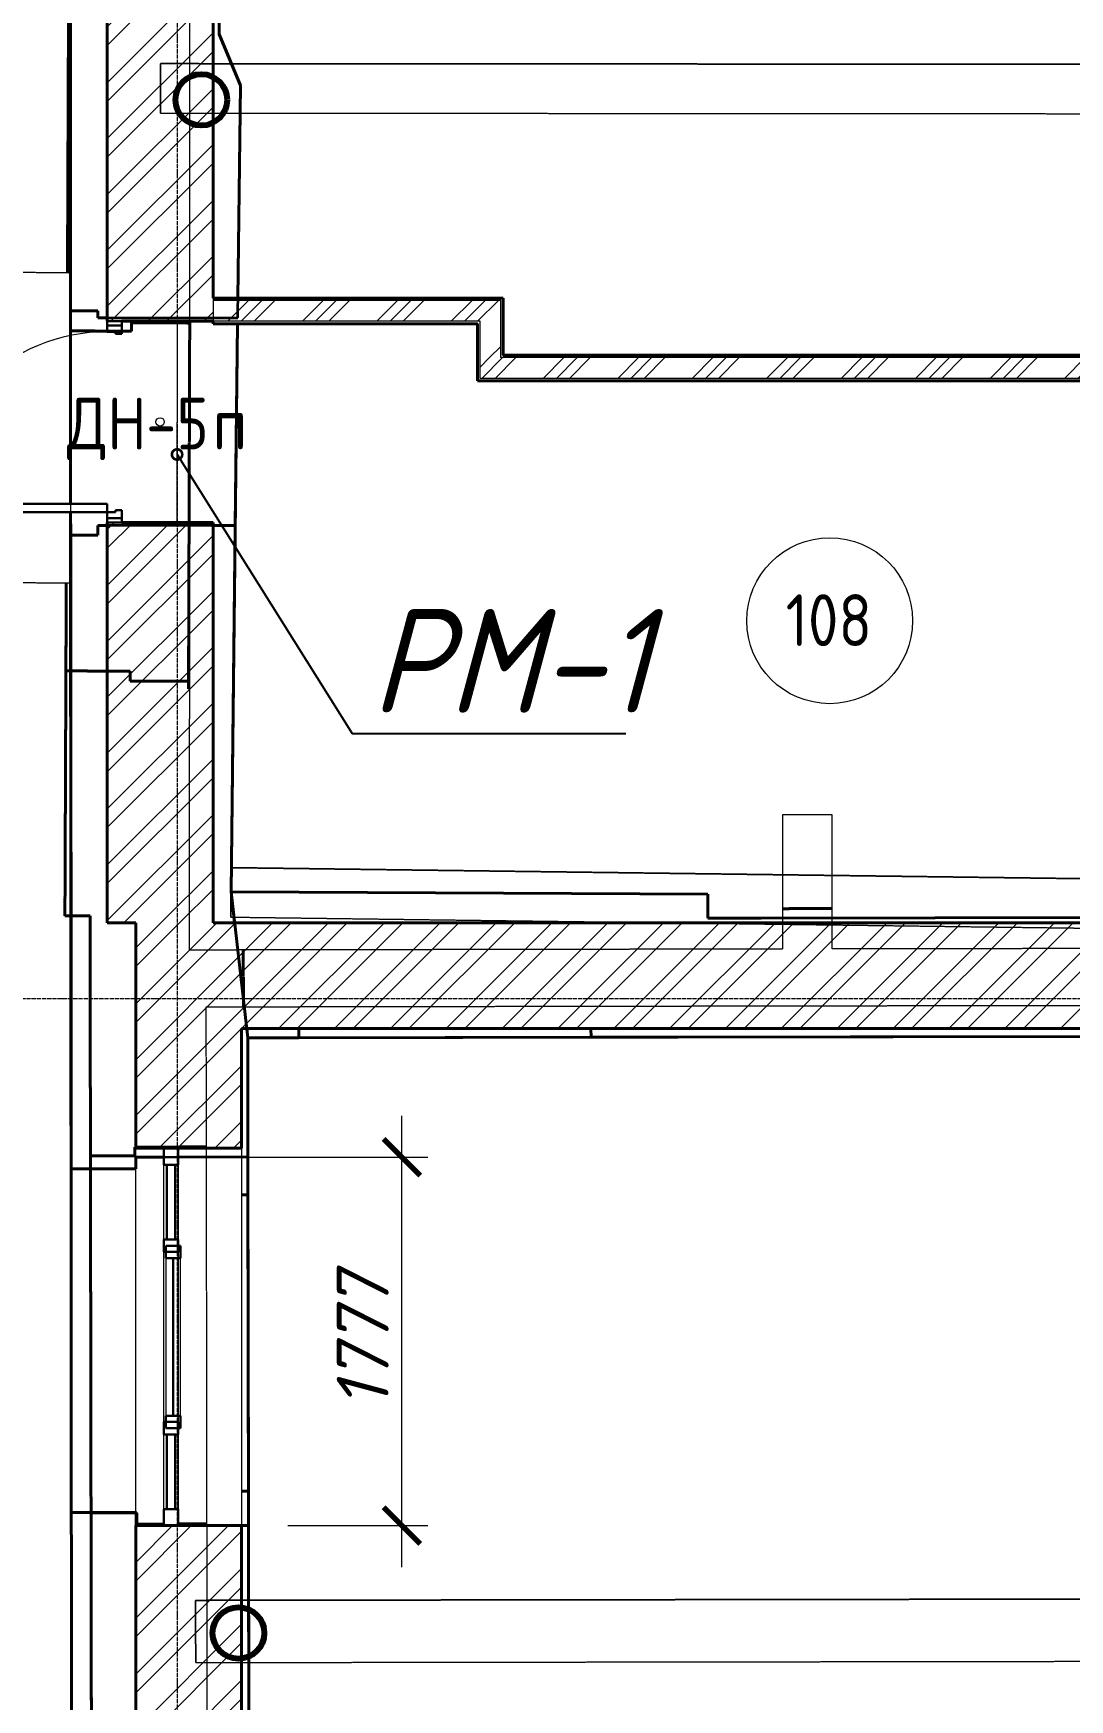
# Model space of a CAD drawing. Header units: millimetres. Extents: x 749182 to 2267578, y 70462 to 311449.
# Drawn here: x 1951585 to 1956584, y 92791 to 100827 of the extents above; entities that cross this region are included whole.
import ezdxf
from ezdxf import colors
from ezdxf.entities.mleader import LeaderData, LeaderLine
from ezdxf.math import Vec2, Vec3

# ---------------------------------------------------------------- set-up
doc = ezdxf.new("R2010")
doc.units = ezdxf.units.MM
for name, pattern in [('ADSK_Линия сетки', [25, 20, -2.5, 0, -2.5]), ('ADSK_Сверху', [4.5, 3, -1.5]), ('осеваяX2', [4, 2.5, -0.5, 0.5, -0.5])]:
    doc.linetypes.add(name, pattern=pattern)
doc.layers.get('Defpoints').update_dxf_attribs({"color": 255})
for name, color, linetype, lineweight in [('_ Окна', 7, 'Continuous', 30), ('Витраж', 7, 'Continuous', 9), ('Двери', 7, 'Continuous', 20), ('Каркас', 7, 'Continuous', 9), ('Марки дверей', 7, 'Continuous', 20), ('Марки помещений', 7, 'Continuous', 20), ('Окна', 7, 'Continuous', 18), ('Оси', 165, 'осеваяX2', 13), ('Панели витража', 7, 'Continuous', 9), ('Перекрытие', 7, 'Continuous', 18), ('Размер', 7, 'Continuous', 13), ('размеры', 7, 'Continuous', 9), ('Стены', 184, 'Continuous', 40), ('Стены внутренние', 7, 'Continuous', 18), ('Стены наружные', 7, 'Continuous', 18), ('Стены разрез', 7, 'Continuous', 35), ('Стены штриховка', 7, 'Continuous', 18), ('стояки', 7, 'Continuous', 9)]:
    doc.layers.add(name, color=color, linetype=linetype, lineweight=lineweight)
doc.layers.add('планы со стояками отопление_dwg', color=7, linetype='Continuous', lineweight=9, true_color=0x767676)
doc.styles.add('GOST 2.304_new', font='isocpeur.ttf', dxfattribs={"width": 0.9, "oblique": 15})
doc.styles.add('GOST Common_2', font='GOST_Common.ttf', dxfattribs={"width": 0.9, "height": 200})
doc.styles.add('М2', font='isocpeui.ttf')
doc.dimstyles.new('SPDS 1_100', dxfattribs={"dimscale": 100, "dimtxt": 2.5, "dimasz": 1.77, "dimexe": 1.25, "dimexo": 0.625, "dimtad": 1, "dimdec": 0, "dimrnd": 0.001, "dimzin": 9, "dimtxsty": 'М2', "dimblk": 'ARCHTICK', "dimcen": 2.5, "dimdle": 2, "dimclrt": 256, "dimadec": 0, "dimazin": 2, "dimtfac": 0.75, "dimtdec": 0, "dimtmove": 1, "dimatfit": 3, "dimfxl": 0, "dimtolj": 1, "dimlwd": 9, "dimlwe": 9, "dimarcsym": 0})
pattern_1 = [(45, (1958220.23, 75616.62), (-134.70384, 134.70384), []), (45, (1958310.03, 75616.62), (-134.70384, 134.70384), [])]
pattern_2 = [(45, (1958220.23, 75616.62), (-179.605, 179.605), []), (45, (1958283.73, 75616.62), (0, 359.2102), []), (45, (1958156.73, 75616.62), (0, 359.2102), [])]

# ---------------------------------------------------------------- blocks, each defined once
blk = doc.blocks.new('Существующие стены 2 этаж - Существующие стены 2 этаж-699583-01 План 1-го этажа маркировочный')
at = {"layer": 'Стены', "color": 254, "linetype": 'ADSK_Сверху', "true_color": 0xe8c5d7}
for p, q in [((-6470.7, 24056.5), (-6452.6, 28603)), ((-6462.6, 26077.3), (-6470.7, 24056.5)), ((-6162.4, 23774.5), (-6162.3, 23814.6)), ((-6162.3, 23814.6), (-6162.4, 23774.5)), ((-6162.3, 23814.6), (-6022.3, 23814.2)), ((-6022.3, 23814.2), (-6162.3, 23814.6)), ((-6022.3, 23814.2), (-5881, 23813.7)), ((-5881, 23813.7), (-6022.3, 23814.2)), ((-5886.8, 22049.8), (-5881, 23825.1)), ((-5881, 23825.1), (-5886.8, 22049.8)), ((-6455.9, 23775.6), (-6162.4, 23774.5)), ((-6162.4, 23774.5), (-6455.9, 23775.6)), ((-6483, 20954.6), (-6476.6, 22558.6)), ((-6476.6, 22558.6), (-6478.3, 22135.9)), ((-6476.6, 22558.6), (-6478.3, 22135.9)), ((-6478.3, 22135.9), (-6476.6, 22558.6)), ((-6478.3, 22135.9), (-6483, 20954.6)), ((-6167.8, 22134.6), (-6478.3, 22135.9)), ((-6478.3, 22135.9), (-6167.8, 22134.6)), ((-6168, 22087), (-6167.8, 22134.6)), ((-6167.8, 22134.6), (-6168, 22087)), ((-6028, 22086.5), (-6168, 22087)), ((-6168, 22087), (-6028, 22086.5)), ((-5886.7, 22086.1), (-6028, 22086.5)), ((-6028, 22086.5), (-5886.7, 22086.1)), ((-5881.2, 22049.8), (-5886.8, 22049.8)), ((-5886.8, 22049.8), (-5881.2, 22049.8)), ((-5881.2, 22086), (-5886.7, 22086.1)), ((-5886.7, 22086.1), (-5881.2, 22086)), ((-6483, 20954.6), (-6361.8, 20954.1)), ((-6361.8, 20954.1), (-6483, 20954.6)), ((-6361.8, 20954.1), (-6359.9, 19797)), ((-6353.1, 15628.6), (-6361.8, 20954.1)), ((-5621.7, 20516.2), (-5623.1, 20790)), ((-5623.1, 20790), (-5621.7, 20516.2)), ((-5623.1, 20790), (-5621.7, 20516.2)), ((-5621.7, 20516.2), (-5623.1, 20790)), ((-6359.9, 19797), (-6145.8, 19797.3)), ((-6145.8, 19797.3), (-6359.9, 19797)), ((-6359.9, 19797), (-6357.1, 18075)), ((-6359.9, 19797), (-6357.1, 18075)), ((-6357.1, 18075), (-6359.9, 19797)), ((-6146, 19838.8), (-6006, 19839.5)), ((-6006, 19839.5), (-6146, 19838.8)), ((-6145.8, 19797.3), (-6146, 19838.8)), ((-6146, 19838.8), (-6145.8, 19797.3)), ((-6006, 19839.5), (-5800.3, 19840.6)), ((-5800.3, 19840.6), (-6006, 19839.5)), ((-6136.8, 18075.4), (-6357.1, 18075)), ((-6357.1, 18075), (-6136.8, 18075.4)), ((-6357.1, 18075), (-6355.3, 16993.9)), ((-6136.5, 18020.8), (-6136.8, 18075.4)), ((-6136.8, 18075.4), (-6136.5, 18020.8)), ((-6006, 18021.5), (-6136.5, 18020.8)), ((-6136.5, 18020.8), (-6006, 18021.5)), ((-5797.7, 18022.6), (-5936, 18021.9)), ((-5936, 18021.9), (-5797.7, 18022.6))]:
    blk.add_line(p, q, dxfattribs=at)
at = {"layer": 'Стены', "color": 254, "linetype": 'ADSK_Сверху', "true_color": 0xeacadb}
for p, q in [((-2781.7, 20989.9), (-3021.8, 20989.2)), ((-3021.8, 20989.2), (-2781.7, 20989.9))]:
    blk.add_line(p, q, dxfattribs=at)
blk = doc.blocks.new('ADSK_БалкаЖБ_Прямоугольная - 238_4х457мм-834993-01 План 1-го этажа маркировочный')
at = {"layer": 'Каркас', "color": 253, "linetype": 'ADSK_Сверху', "true_color": 0xaaaaaa}
for p, q in [((-3208.248882, 119.2), (-3208.248882, -119.2)), ((-3208.248882, 119.2), (3208.248882, 119.2)), ((3208.248882, -119.2), (3208.248882, 119.2)), ((-3208.248882, -119.2), (3208.248882, -119.2))]:
    blk.add_line(p, q, dxfattribs=at)
at = {"layer": 'Каркас', "color": 253, "linetype": 'ADSK_Сверху', "true_color": 0xb2b2b2}
for p, q in [((-3208.248882, -119.2), (-3208.248882, 119.2)), ((3208.248882, 119.2), (-3208.248882, 119.2)), ((3208.248882, 119.2), (3208.248882, -119.2)), ((-3208.248882, -119.2), (3208.248882, -119.2))]:
    blk.add_line(p, q, dxfattribs=at)
blk = doc.blocks.new('ADSK_БалкаЖБ_Прямоугольная - 238_4х457мм-816425-01 План 1-го этажа маркировочный')
at = {"layer": 'Каркас', "color": 253, "linetype": 'ADSK_Сверху', "true_color": 0xaaaaaa}
for p, q in [((-2990.9, 119.2), (-2990.9, -119.2)), ((-2990.9, 119.2), (2990.9, 119.2)), ((2990.9, -119.2), (2990.9, 119.2)), ((-2990.9, -119.2), (2990.9, -119.2))]:
    blk.add_line(p, q, dxfattribs=at)
at = {"layer": 'Каркас', "color": 253, "linetype": 'ADSK_Сверху', "true_color": 0xb2b2b2}
for p, q in [((-2990.9, -119.2), (-2990.9, 119.2)), ((2990.9, 119.2), (-2990.9, 119.2)), ((2990.9, 119.2), (2990.9, -119.2)), ((-2990.9, -119.2), (2990.9, -119.2))]:
    blk.add_line(p, q, dxfattribs=at)
blk = doc.blocks.new('ADSK_БалкаЖБ_Прямоугольная - 300х281мм-835980-01 План 1-го этажа маркировочный')
at = {"layer": 'Каркас', "color": 253, "linetype": 'ADSK_Сверху', "true_color": 0xaaaaaa}
for p, q in [((-3175, 150), (-3175, -150)), ((-3175, 150), (3175, 150)), ((3175, -150), (3175, 150)), ((-3175, -150), (3175, -150))]:
    blk.add_line(p, q, dxfattribs=at)
at = {"layer": 'Каркас', "color": 253, "linetype": 'ADSK_Сверху', "true_color": 0xb2b2b2}
for p, q in [((-3175, -150), (-3175, 150)), ((3175, 150), (-3175, 150)), ((3175, 150), (3175, -150)), ((-3175, -150), (3175, -150))]:
    blk.add_line(p, q, dxfattribs=at)
blk = doc.blocks.new('Прямоугольный импост - 70х20_60мм-1225109-01 План 1-го этажа маркировочный')
at = {"layer": 'Витраж', "color": 253, "linetype": 'ADSK_Сверху', "true_color": 0xaaaaaa}
for p, q in [((-5936, 11471.9), (-6006, 11471.9)), ((-6006, 11391.9), (-6006, 11471.9)), ((-5936, 11391.9), (-5936, 11471.9)), ((-6006, 11001.9), (-6006, 11031.9)), ((-5936, 11001.9), (-5936, 11031.9))]:
    blk.add_line(p, q, dxfattribs=at)
blk = doc.blocks.new('Прямоугольный импост - 70х20_60мм-1236811-01 План 1-го этажа маркировочный')
at = {"layer": 'Витраж', "color": 253, "linetype": 'ADSK_Сверху', "true_color": 0xaaaaaa}
for p, q in [((-80, 35), (0, 35)), ((0, 35), (0, -35)), ((0, -35), (-80, -35))]:
    blk.add_line(p, q, dxfattribs=at)
blk = doc.blocks.new('Прямоугольный импост - 70х20_60мм-1236812-01 План 1-го этажа маркировочный')
at = {"layer": 'Витраж', "color": 253, "linetype": 'ADSK_Сверху', "true_color": 0xaaaaaa}
for p, q in [((0, 35), (-80, 35)), ((0, -35), (0, 35)), ((-80, -35), (0, -35))]:
    blk.add_line(p, q, dxfattribs=at)
blk = doc.blocks.new('Прямоугольный импост - 70х20_60мм-1225111-01 План 1-го этажа маркировочный')
at = {"layer": 'Витраж', "color": 253, "linetype": 'ADSK_Сверху', "true_color": 0xaaaaaa}
for p, q in [((-6006, 10971.9), (-6006, 11001.9)), ((-5936, 10971.9), (-5936, 11001.9)), ((-6006, 10121.9), (-6006, 10151.9)), ((-5936, 10121.9), (-5936, 10151.9))]:
    blk.add_line(p, q, dxfattribs=at)
blk = doc.blocks.new('Прямоугольный импост - 70х20_60мм-1225113-01 План 1-го этажа маркировочный')
at = {"layer": 'Витраж', "color": 253, "linetype": 'ADSK_Сверху', "true_color": 0xaaaaaa}
for p, q in [((-6006, 10091.9), (-6006, 10121.9)), ((-5936, 10091.9), (-5936, 10121.9)), ((-6006, 9651.9), (-6006, 9731.9)), ((-5936, 9651.9), (-5936, 9731.9)), ((-6006, 9651.9), (-5936, 9651.9))]:
    blk.add_line(p, q, dxfattribs=at)
blk = doc.blocks.new('Прямоугольный импост - 70х60мм-1236807-01 План 1-го этажа маркировочный')
at = {"layer": 'Витраж', "color": 253, "linetype": 'ADSK_Сверху', "true_color": 0xaaaaaa}
for p, q in [((-30, 35), (30, 35)), ((30, -35), (-30, -35))]:
    blk.add_line(p, q, dxfattribs=at)
blk = doc.blocks.new('Прямоугольный импост - 70х60мм-1225009-01 План 1-го этажа маркировочный')
at = {"layer": 'Витраж', "color": 253, "linetype": 'ADSK_Сверху', "true_color": 0xaaaaaa}
for p, q in [((-5936, 11391.9), (-6006, 11391.9)), ((-6006, 11031.9), (-6006, 11391.9)), ((-5936, 11031.9), (-5936, 11391.9)), ((-6006, 11031.9), (-5936, 11031.9))]:
    blk.add_line(p, q, dxfattribs=at)
blk = doc.blocks.new('Прямоугольный импост - 70х60мм-1242018-01 План 1-го этажа маркировочный')
at = {"layer": 'Витраж', "color": 253, "linetype": 'ADSK_Сверху', "true_color": 0xaaaaaa}
for p, q in [((-5936, 19333.9), (-6006, 19333.9)), ((-6006, 18513.9), (-6006, 19333.9)), ((-5936, 18513.9), (-5936, 19333.9)), ((-6006, 18513.9), (-5936, 18513.9))]:
    blk.add_line(p, q, dxfattribs=at)
blk = doc.blocks.new('Существующие стены 1 эт - Существующие стены 1 эт-653793-01 План 1-го этажа маркировочный')
at = {"layer": 'Стены'}
for p, q in [((-6456.7, 25090), (-6438.5, 33281.5)), ((-5737.2, 26137.6), (-5738.8, 25205.9)), ((-5738.8, 25205.9), (-5636.7, 24959.9)), ((-6455.4, 22941.8), (-6456.7, 25090)), ((-5636.7, 24959.9), (-5648.6, 23933.6)), ((-6456, 23872.8), (-6325, 23872.9)), ((-6455.4, 22941.8), (-6456, 23872.8)), ((-6325, 23872.9), (-6324.9, 23838.6)), ((-6324.9, 23838.6), (-6278.8, 23838.6)), ((-5650, 23809.8), (-5681.7, 21070.8)), ((-5650, 23809.8), (-5661.2, 22837.2)), ((-6451.6, 16714.6), (-6455.4, 22901.8)), ((-6455.3, 22790.8), (-6455.4, 22901.8)), ((-6324.3, 22836.8), (-6324.3, 22790.9)), ((-6278.8, 22836.8), (-6324.3, 22836.8)), ((-5661.2, 22837.2), (-5768.8, 22837.1)), ((-6324.3, 22790.9), (-6455.3, 22790.8)), ((-5681.7, 21070.8), (-5664.5, 20921)), ((-5664.5, 20921), (-5681.7, 21070.8)), ((-5681.7, 21070.8), (-3382.1, 21059.9)), ((-3382.1, 21059.9), (-3382.1, 20944.2)), ((-3382.1, 20944.2), (-3124.6, 20944.2)), ((-3124.6, 20944.2), (300, 20950.1)), ((-5606.2, 20411), (-5601, 20366.2)), ((-5601, 20366.2), (-5606.2, 20411)), ((-5354.3, 20366.7), (-5601, 20366.2)), ((-5601, 20366.2), (-5600, 19609.7)), ((-5354.3, 20366.7), (-5354.3, 20411)), ((-5354.3, 20411), (-5354.3, 20366.7)), ((-3945.4, 20369.1), (-5354.3, 20366.7)), ((-5354.3, 20366.7), (-3945.4, 20369.1)), ((-3945.4, 20369.1), (-5354.3, 20366.7)), ((-3945.5, 20411), (-3945.4, 20369.1)), ((-3945.4, 20369.1), (-3945.5, 20411)), ((-58.3, 20375.7), (-3945.4, 20369.1)), ((-6006, 19791.1), (-6141.6, 19790.9)), ((-6141.6, 19790.9), (-6141.5, 19734.7)), ((-5600.2, 19791.7), (-5936, 19791.2)), ((-5600.2, 19791.7), (-5597.7, 18014.6)), ((-6141.5, 19734.7), (-6453.5, 19734.5)), ((-6452.5, 18077.3), (-6453.5, 19734.5)), ((-5631, 19609.6), (-5600, 19609.7)), ((-5600, 19609.7), (-5631, 19609.6)), ((-5600, 19609.7), (-5597.9, 18180.6)), ((-5597.9, 18180.6), (-5600, 19609.7)), ((-5600, 19609.7), (-5597.9, 18180.6)), ((-5597.9, 18180.6), (-5631, 18180.6)), ((-5631, 18180.6), (-5597.9, 18180.6)), ((-5597.9, 18180.6), (-5591.1, 13374.6)), ((-6452.5, 18077.3), (-6139.2, 18077.5)), ((-6139.2, 18077.5), (-6139.1, 18013.9)), ((-6139.1, 18013.9), (-6006, 18014.1)), ((-5936, 18014.2), (-5597.7, 18014.6))]:
    blk.add_line(p, q, dxfattribs=at)
at = {"layer": 'Стены разрез'}
for p, q in [((-6454.5, 26085.8), (-6456.7, 25090)), ((-5738.8, 25205.9), (-5737.4, 26035.6)), ((-5636.7, 24959.9), (-5738.8, 25205.9)), ((-6456.7, 25090), (-6456, 23872.8)), ((-5649.7, 23839), (-5636.7, 24959.9)), ((-6456, 23872.8), (-6325, 23872.9)), ((-6325, 23872.9), (-6324.9, 23838.6)), ((-6324.9, 23838.6), (-5649.7, 23839)), ((-5661.2, 22837.2), (-6324.3, 22836.8)), ((-6324.3, 22836.8), (-6324.3, 22790.9)), ((-5681.7, 21070.8), (-5661.2, 22837.2)), ((-6324.3, 22790.9), (-6455.3, 22790.8)), ((-6455.3, 22790.8), (-6453.5, 19734.5)), ((-5601, 20366.2), (-5681.7, 21070.8)), ((-3382.1, 21059.9), (-5681.7, 21070.8)), ((-5681.7, 21070.8), (-5601, 20366.2)), ((-3382.1, 20944.2), (-3382.1, 21059.9)), ((-3124.6, 20944.2), (-3382.1, 20944.2)), ((-1148.8, 20947.6), (-3124.6, 20944.2)), ((-5601, 20366.2), (-1147.8, 20373.8)), ((-5600.2, 19791.7), (-5601, 20366.2)), ((-6141.6, 19790.9), (-6001.6, 19791.1)), ((-6141.5, 19734.7), (-6141.6, 19790.9)), ((-6001.6, 19791.1), (-5600.2, 19791.7)), ((-6453.5, 19734.5), (-6141.5, 19734.7)), ((-6139.2, 18077.5), (-6452.5, 18077.3)), ((-6452.5, 18077.3), (-6451.6, 16714.6)), ((-6139.1, 18013.9), (-6139.2, 18077.5)), ((-5999.1, 18014.1), (-6139.1, 18013.9)), ((-5597.7, 18014.6), (-5999.1, 18014.1)), ((-5594.2, 15591.3), (-5597.7, 18014.6))]:
    blk.add_line(p, q, dxfattribs=at)
blk = doc.blocks.new('Системная панель - _AR_Стекло_40мм_привязка по центру-V41-01 План 1-го этажа маркировочный')
at = {"layer": 'Панели витража', "lineweight": 30}
for p, q in [((180, 20), (-180, 20)), ((-180, 20), (-180, -20)), ((180, -20), (180, 20)), ((-180, -20), (180, -20))]:
    blk.add_line(p, q, dxfattribs=at)
blk = doc.blocks.new('Прямоугольный импост - 70х20_60мм-V42-01 План 1-го этажа маркировочный')
at = {"layer": 'Витраж', "lineweight": 30}
for p, q in [((-80, 35), (0, 35)), ((-80, -35), (-80, 35)), ((0, 35), (0, -35)), ((0, -35), (-80, -35))]:
    blk.add_line(p, q, dxfattribs=at)
blk = doc.blocks.new('Прямоугольный импост - 70х20_60мм-V43-01 План 1-го этажа маркировочный')
at = {"layer": 'Витраж', "lineweight": 30}
for p, q in [((0, 35), (-80, 35)), ((-80, 35), (-80, -35)), ((0, -35), (0, 35)), ((-80, -35), (0, -35))]:
    blk.add_line(p, q, dxfattribs=at)
blk = doc.blocks.new('Витраж-тент со смещением вовне - 60мм 30 сдвиг-1466942-01 План 1-го этажа маркировочный')
at = {"layer": '_ Окна'}
for p, q in [((-440, 25), (-440, -45)), ((-440, 25), (-380, 25)), ((-440, -45), (-440, 25)), ((-380, 25), (-380, -45)), ((440, 25), (380, 25)), ((380, 25), (380, -45)), ((440, -45), (440, 25)), ((440, -45), (440, 25)), ((-380, -45), (-440, -45)), ((-380, -10), (380, -10)), ((380, -45), (440, -45))]:
    blk.add_line(p, q, dxfattribs=at)
at = {"layer": 'Окна'}
for p, q in [((380, 25), (-380, 25)), ((-380, -45), (380, -45))]:
    blk.add_line(p, q, dxfattribs=at)
blk = doc.blocks.new('Прямоугольный импост - 70х60мм-V40-01 План 1-го этажа маркировочный')
at = {"layer": 'Витраж'}
for p, q in [((-6006, 9731.9), (-6006, 10091.9)), ((-5936, 10091.9), (-5936, 9731.9))]:
    blk.add_line(p, q, dxfattribs=at)
blk = doc.blocks.new('Прямоугольный импост - 70х60мм-V129-01 План 1-го этажа маркировочный')
at = {"layer": 'Витраж', "lineweight": 30}
for p, q in [((-30, 35), (30, 35)), ((-30, -35), (-30, 35)), ((30, 35), (30, -35)), ((30, -35), (-30, -35))]:
    blk.add_line(p, q, dxfattribs=at)
blk = doc.blocks.new('Прямоугольный импост - 70х60мм-V130-01 План 1-го этажа маркировочный')
at = {"layer": 'Витраж'}
for p, q in [((-6006, 18513.9), (-6006, 19333.9)), ((-5936, 19333.9), (-5936, 18513.9))]:
    blk.add_line(p, q, dxfattribs=at)
blk = doc.blocks.new('AC_Дверь_Однопольная_Стальная - ДН-5п 970х2200h-1983120-01 План 1-го этажа маркировочный')
at = {"layer": 'Двери', "lineweight": 30}
for p, q in [((-435, 1125), (-395, 1125)), ((-435, 255), (-435, 1125)), ((-395, 1125), (-395, 255)), ((-485, 255), (-465, 255)), ((-485, 185), (-485, 255)), ((-465, 255), (-435, 255)), ((-465, 185), (-465, 255)), ((-465, 255), (-465, 185)), ((-395, 255), (-435, 255)), ((-435, 255), (-435, 215)), ((435, 255), (465, 255)), ((435, 215), (435, 255)), ((465, 255), (465, 185)), ((465, 255), (485, 255)), ((465, 185), (465, 255)), ((485, 255), (485, 185)), ((-465, 185), (-485, 185)), ((-425, 185), (-465, 185)), ((-435, 215), (-425, 215)), ((-425, 215), (-425, 185)), ((425, 215), (435, 215)), ((425, 185), (425, 215)), ((465, 185), (425, 185)), ((485, 185), (465, 185))]:
    blk.add_line(p, q, dxfattribs=at)
at = {"layer": 'Двери'}
blk.add_arc((-435, 255), 870, 0, 90, dxfattribs=at)
blk = doc.blocks.new('планы со стояками отопление_dwg-1484427-01 План 1-го этажа маркировочный')
at = {"layer": 'стояки', "lineweight": 80}
for centre in [(166570.1, 180967.1), (166749.4, 173573)]:
    blk.add_circle(centre, 124.3, dxfattribs=at)
blk = doc.blocks.new('_ArchTick')
at = {"color": 0, "linetype": 'ByBlock', "const_width": 0.15}
blk.add_lwpolyline([(-0.5, -0.5), (0.5, 0.5)], dxfattribs=at)
blk = doc.blocks.new('*D2820')
at = {"layer": 'Defpoints', "color": 0, "lineweight": 20, "transparency": 16777216}
for p in [(1952078.6, 95407.5), (1953362.6, 95407.5), (1952749.2, 93630.5)]:
    blk.add_point(p, dxfattribs=at)
at = {"layer": 'размеры', "color": 0, "lineweight": 9, "transparency": 16777216}
for p, q in [((1953362.6, 93430.5), (1953362.6, 95607.5)), ((1952141.1, 95407.5), (1953487.6, 95407.5)), ((1952811.7, 93630.5), (1953487.6, 93630.5))]:
    blk.add_line(p, q, dxfattribs=at)
at = {"layer": 'размеры', "color": 0, "lineweight": 9, "transparency": 16777216, "xscale": 177, "yscale": 177, "zscale": 177}
for p, rotation in [((1953362.6, 95407.5), 90), ((1953362.6, 93630.5), 270)]:
    blk.add_blockref('_ArchTick', p, dxfattribs=dict(at, rotation=rotation))
at = {"layer": 'размеры', "lineweight": 20, "transparency": 16777216, "insert": (1953173.5, 94519), "char_height": 250, "width": 560.473, "attachment_point": 5, "rotation": 90, "style": 'М2'}
blk.add_mtext('\\A1;1777', dxfattribs=at)
blk = doc.blocks.new('ADSK_Марка_Помещение_ОдноЗначение - Номер-247393-01 План 1-го этажа маркировочный')
at = {"layer": 'Марки помещений'}
blk.add_circle((0, 0), 4, dxfattribs=at)
blk = doc.blocks.new('ADSK_Марка_Дверь - Марка типа и комментарии-2020407-01 План 1-го этажа маркировочный')
at = {"layer": 'Марки дверей', "lineweight": 9}
blk.add_circle((0, 0), 0.2, dxfattribs=at)
blk = doc.blocks.new('_DotSmall')
at = {"color": 0, "linetype": 'ByBlock', "lineweight": 35, "const_width": 0.5}
blk.add_lwpolyline([(-0.0625, 0, 1), (0.0625, 0, 1)], format="xyb", close=True, dxfattribs=at)

msp = doc.modelspace()

# ---------------------------------------------------------------- hatches: boundary and pattern name
at = {"layer": 'Стены внутренние', "lineweight": 9}
h = msp.add_hatch(dxfattribs=at)
h.set_pattern_fill('FP_6', color=256, style=0, pattern_type=2)
h.set_pattern_definition(pattern_2)
h.paths.add_polyline_path([(1952578.8352, 99438.4405), (1953839.4745, 99438.4405), (1953839.4745, 99538.4405), (1952451.4745, 99538.4405), (1952451.4745, 99438.4405), (1952570.5693, 99438.4405)])
h = msp.add_hatch(dxfattribs=at)
h.set_pattern_fill('FP_6', color=256, style=0, pattern_type=2)
h.set_pattern_definition(pattern_2)
h.paths.add_polyline_path([(1953739.4745, 99263.407), (1953839.4745, 99263.407), (1953839.4745, 99438.4405), (1953739.4745, 99438.4405), (1953739.4745, 99273.407)])
h = msp.add_hatch(dxfattribs=at)
h.set_pattern_fill('FP_6', color=256, style=0, pattern_type=2)
h.set_pattern_definition(pattern_2)
h.paths.add_polyline_path([(1957037.7708, 99163.407), (1958519.3806, 99163.407), (1958519.3806, 99263.407), (1953739.4745, 99263.407), (1953739.4745, 99163.407), (1955599.0985, 99163.407)])
h = msp.add_hatch(dxfattribs=at)
h.set_pattern_fill('FP_3', color=256, angle=45, style=0, pattern_type=2)
h.set_pattern_definition(pattern_1)
h.paths.add_polyline_path([(1958788.0783, 96027.6102), (1958936.941, 96027.6102), (1958933.4014, 96537.6102), (1957924.3417, 96537.6102), (1957925.2693, 96027.6102), (1958709.8717, 96027.6102)])
h.paths.add_polyline_path([(1956926.8417, 96027.6102), (1957071.514, 96027.6102), (1957071.514, 96537.6102), (1952589.1837, 96537.6102), (1952589.1837, 96027.6102), (1954808.303, 96027.6102)])
at = {"layer": 'Стены наружные', "lineweight": 9}
h = msp.add_hatch(dxfattribs=at)
h.set_pattern_fill('FP_3', color=256, angle=45, style=0, pattern_type=2)
h.set_pattern_definition(pattern_1)
h.paths.add_polyline_path([(1951941.4745, 96537.6102), (1952451.4745, 96537.6102), (1952451.4745, 98468.4405), (1951941.4745, 98468.4405), (1951941.4745, 96687.4373)])
h.paths.add_polyline_path([(1952011.4745, 99438.4405), (1952451.4745, 99438.4405), (1952451.4745, 101652.9659), (1951941.4745, 101652.9659), (1951941.4745, 99438.4405)])
h.paths.add_polyline_path([(1952287.618, 103422.9659), (1952451.4745, 103422.9659), (1952451.4745, 105693.1574), (1951941.4745, 105693.1574), (1951941.4745, 103422.9659)])
h.paths.add_polyline_path([(1952089.2603, 106463.1574), (1952451.4745, 106463.1574), (1952451.4745, 106706.8211), (1951941.4745, 106706.8211), (1951941.4745, 106463.1574)])
h.paths.add_polyline_path([(1951941.4745, 107476.8211), (1952451.4745, 107476.8211), (1952451.4745, 109739.6473), (1951941.4745, 109739.6473), (1951941.4745, 107497.2775)])
h.paths.add_polyline_path([(1952229.9706, 111509.6473), (1952451.4745, 111509.6473), (1952451.4745, 113827.7918), (1951941.4745, 113827.1573), (1951941.4745, 111509.6473), (1952228.8631, 111509.6473)])
h.paths.add_polyline_path([(1951941.4745, 115597.7918), (1952451.4745, 115597.7918), (1952451.4745, 118835.4873), (1951941.4745, 118835.4873), (1951941.4745, 116174.2956)])
h = msp.add_hatch(dxfattribs=at)
h.set_pattern_fill('FP_3', color=256, angle=45, style=0, pattern_type=2)
h.set_pattern_definition(pattern_1)
h.paths.add_polyline_path([(1952435.3081, 84655.8711), (1952589.1837, 84655.8711), (1952589.1837, 85268.5439), (1952079.1837, 85268.5439), (1952079.1837, 84655.8711), (1952418.5194, 84655.8711)])
h.paths.add_polyline_path([(1952079.1837, 87088.5439), (1952589.1837, 87088.5439), (1952589.1837, 89589.9214), (1952079.1837, 89589.9214), (1952079.1837, 87098.6626)])
h.paths.add_polyline_path([(1952149.1837, 91104.9214), (1952589.1837, 91104.9214), (1952589.1837, 93630.4907), (1952079.1837, 93630.4907), (1952079.1837, 91104.9214)])
h.paths.add_polyline_path([(1952094.0691, 95450.4907), (1952589.1837, 95450.4907), (1952589.1837, 96537.6102), (1952079.1837, 96537.6102), (1952079.1837, 95450.4907), (1952081.0722, 95450.4907)])

# ---------------------------------------------------------------- linework, layer by layer
at = {"layer": 'Оси', "linetype": 'ADSK_Линия сетки'}
for p, q in [((1952280.1361, 71313.2448), (1952280.1361, 120038.4712)), ((1947134.001, 96173.407), (2015361.944, 96173.407))]:
    msp.add_line(p, q, dxfattribs=at)
at = {"layer": 'Перекрытие', "linetype": 'ADSK_Сверху'}
for p, q in [((1952338.4238, 96406.1792), (1952341.9989, 104442.669)), ((1950587.6109, 99685.0534), (1951764.129, 99673.0152)), ((1951764.129, 99673.0152), (1951765.0411, 98175.0652)), ((1951765.0411, 98175.0652), (1950563.3049, 98185.1748)), ((1955438.5187, 97058.4444), (1955198.4427, 97058.4444)), ((1955198.4427, 97058.4444), (1955198.4427, 96411.0405)), ((1955438.5187, 96411.4485), (1955438.5187, 97058.4444)), ((1955198.4427, 96411.0405), (1952338.4238, 96406.1792)), ((1961822.67, 96422.2998), (1955438.5187, 96411.4485)), ((1952418.9705, 96132.5285), (1958685.1889, 96143.1793)), ((1952428.7117, 89289.6149), (1952418.9705, 96132.5285))]:
    msp.add_line(p, q, dxfattribs=at)
at = {"layer": 'Перекрытие'}
msp.add_line((1952279.1528, 99438.4405), (1952277.5259, 98468.4405), dxfattribs=at)
at = {"layer": 'Стены внутренние', "lineweight": 40}
for p, q in [((1953851.4745, 99550.4405), (1952451.4745, 99550.4405)), ((1953851.4745, 99275.407), (1953851.4745, 99550.4405)), ((1952451.4745, 99438.4405), (1952451.4745, 99426.4405)), ((1952451.4745, 99426.4405), (1953727.4745, 99426.4405)), ((1953727.4745, 99426.4405), (1953727.4745, 99151.407)), ((1958519.3806, 99275.407), (1953851.4745, 99275.407)), ((1953727.4745, 99151.407), (1958519.3806, 99151.407)), ((1958531.2044, 96537.6102), (1952589.1837, 96537.6102)), ((1952589.1837, 96027.6102), (1958161.9407, 96027.6102))]:
    msp.add_line(p, q, dxfattribs=at)
at = {"layer": 'Стены наружные', "lineweight": 40}
for p, q in [((1951941.4745, 101652.9659), (1951941.4745, 99438.4405)), ((1952451.4745, 99550.4405), (1952451.4745, 101652.9659)), ((1952011.4745, 99438.4405), (1952451.4745, 99438.4405)), ((1951941.4745, 98468.4405), (1951941.4745, 96537.6102)), ((1952451.4745, 98468.4405), (1952011.4745, 98468.4405)), ((1952451.4745, 96537.6102), (1952451.4745, 98468.4405)), ((1951941.4745, 96537.6102), (1952079.1837, 96537.6102)), ((1952079.1837, 96537.6102), (1952079.1837, 95450.4907)), ((1952589.1837, 96537.6102), (1952451.4745, 96537.6102)), ((1952589.1837, 95450.4907), (1952589.1837, 96027.6102)), ((1952079.1837, 95450.4907), (1952589.1837, 95450.4907)), ((1952079.1837, 93630.4907), (1952079.1837, 91104.9214)), ((1952589.1837, 93630.4907), (1952079.1837, 93630.4907)), ((1952589.1837, 91104.9214), (1952589.1837, 93630.4907))]:
    msp.add_line(p, q, dxfattribs=at)
at = {"layer": 'Стены наружные'}
for p, q in [((1952079.1837, 95409.0649), (1952079.1837, 95450.4907)), ((1952079.1837, 93630.8914), (1952079.1837, 95407.5334)), ((1952589.1837, 95450.4907), (1952589.1837, 93631.2139))]:
    msp.add_line(p, q, dxfattribs=at)
at = {"layer": 'Стены штриховка'}
for p, q in [((1952451.4745, 99550.4405), (1952451.4745, 99438.4405)), ((1953851.4745, 99548.4405), (1952451.4745, 99548.4405)), ((1953839.4745, 99538.4405), (1952451.4745, 99538.4405)), ((1953839.4745, 99263.407), (1953839.4745, 99538.4405)), ((1953849.4745, 99273.407), (1953849.4745, 99550.4405)), ((1953849.4745, 99538.4405), (1953851.4745, 99538.4405)), ((1953739.4745, 99438.4405), (1952451.4745, 99438.4405)), ((1953729.4745, 99428.4405), (1952451.4745, 99428.4405)), ((1953729.4745, 99151.407), (1953729.4745, 99428.4405)), ((1953739.4745, 99163.407), (1953739.4745, 99438.4405)), ((1958519.3806, 99263.407), (1953839.4745, 99263.407)), ((1958519.3806, 99273.407), (1953849.4745, 99273.407)), ((1953729.4745, 99163.407), (1953727.4745, 99163.407)), ((1958519.3806, 99153.407), (1953727.4745, 99153.407)), ((1958519.3806, 99163.407), (1953739.4745, 99163.407))]:
    msp.add_line(p, q, dxfattribs=at)

# ---------------------------------------------------------------- block references
at = {"layer": '_ Окна', "rotation": 89.99999999999993}
msp.add_blockref('Витраж-тент со смещением вовне - 60мм 30 сдвиг-1466942-01 План 1-го этажа маркировочный', (1952249.1837, 94540.4907), dxfattribs=at)
at = {"layer": 'Витраж', "color": 253, "linetype": 'ADSK_Сверху', "true_color": 0xaaaaaa}
for name, p in [('Прямоугольный импост - 70х20_60мм-1225109-01 План 1-го этажа маркировочный', (1958220.2258, 83978.5655)), ('Прямоугольный импост - 70х60мм-1225009-01 План 1-го этажа маркировочный', (1958220.2258, 83978.5655)), ('Прямоугольный импост - 70х20_60мм-1225111-01 План 1-го этажа маркировочный', (1958220.2258, 83978.5655)), ('Прямоугольный импост - 70х60мм-1242018-01 План 1-го этажа маркировочный', (1958220.2258, 75616.6187)), ('Прямоугольный импост - 70х20_60мм-1225113-01 План 1-го этажа маркировочный', (1958220.2258, 83978.5655)), ('Прямоугольный импост - 70х60мм-1225009-01 План 1-го этажа маркировочный', (1958220.2258, 82678.5655))]:
    msp.add_blockref(name, p, dxfattribs=at)
at = {"layer": 'Витраж', "color": 253, "linetype": 'ADSK_Сверху', "true_color": 0xaaaaaa, "extrusion": (0, 0, -1), "rotation": 90.00000000000007}
for name, p in [('Прямоугольный импост - 70х20_60мм-1236811-01 План 1-го этажа маркировочный', (-1952249.1837, 95450.4907)), ('Прямоугольный импост - 70х60мм-1236807-01 План 1-го этажа маркировочный', (-1952249.1837, 94980.4907)), ('Прямоугольный импост - 70х60мм-1236807-01 План 1-го этажа маркировочный', (-1952249.1837, 94100.4907))]:
    msp.add_blockref(name, p, dxfattribs=at)
at = {"layer": 'Витраж', "extrusion": (0, 0, -1), "rotation": 90.00000000000007}
for name, p in [('Прямоугольный импост - 70х20_60мм-V42-01 План 1-го этажа маркировочный', (-1952249.1837, 95450.4907)), ('Прямоугольный импост - 70х60мм-V129-01 План 1-го этажа маркировочный', (-1952249.1837, 94980.4907)), ('Прямоугольный импост - 70х60мм-V129-01 План 1-го этажа маркировочный', (-1952249.1837, 94100.4907))]:
    msp.add_blockref(name, p, dxfattribs=at)
at = {"layer": 'Витраж'}
for name, p in [('Прямоугольный импост - 70х60мм-V40-01 План 1-го этажа маркировочный', (1958220.2258, 85278.5655)), ('Прямоугольный импост - 70х60мм-V130-01 План 1-го этажа маркировочный', (1958220.2258, 75616.6187)), ('Прямоугольный импост - 70х60мм-V40-01 План 1-го этажа маркировочный', (1958220.2258, 83978.5655))]:
    msp.add_blockref(name, p, dxfattribs=at)
at = {"layer": 'Витраж', "color": 253, "linetype": 'ADSK_Сверху', "true_color": 0xaaaaaa, "rotation": 269.9999999999999}
msp.add_blockref('Прямоугольный импост - 70х20_60мм-1236812-01 План 1-го этажа маркировочный', (1952249.1837, 93630.4907), dxfattribs=at)
at = {"layer": 'Витраж', "rotation": 269.9999999999999}
msp.add_blockref('Прямоугольный импост - 70х20_60мм-V43-01 План 1-го этажа маркировочный', (1952249.1837, 93630.4907), dxfattribs=at)
at = {"layer": 'Двери', "rotation": 89.99999999999991}
msp.add_blockref('AC_Дверь_Однопольная_Стальная - ДН-5п 970х2200h-1983120-01 План 1-го этажа маркировочный', (1952196.4745, 98953.4405), dxfattribs=at)
at = {"layer": 'Каркас', "color": 253, "linetype": 'ADSK_Сверху', "true_color": 0xaaaaaa}
for name, p, rotation in [('ADSK_БалкаЖБ_Прямоугольная - 238_4х457мм-834993-01 План 1-го этажа маркировочный', (1955407.0889, 100559.8203), 359.9617034985983), ('ADSK_БалкаЖБ_Прямоугольная - 238_4х457мм-816425-01 План 1-го этажа маркировочный', (1955528.992, 96645.7791), 359.258691170536), ('ADSK_БалкаЖБ_Прямоугольная - 300х281мм-835980-01 План 1-го этажа маркировочный', (1955542.7719, 93124.6903), 0.08156364355657254)]:
    msp.add_blockref(name, p, dxfattribs=dict(at, rotation=rotation))
at = {"layer": 'Марки дверей', "xscale": 99.99999999999993, "yscale": 99.99999999999993, "zscale": 99.99999999999993}
msp.add_blockref('ADSK_Марка_Дверь - Марка типа и комментарии-2020407-01 План 1-го этажа маркировочный', (1952196.4745, 98953.4405), dxfattribs=at)
at = {"layer": 'Марки помещений', "xscale": 99.99999999999993, "yscale": 99.99999999999993, "zscale": 99.99999999999993}
msp.add_blockref('ADSK_Марка_Помещение_ОдноЗначение - Номер-247393-01 План 1-го этажа маркировочный', (1955426.2167, 97994.473), dxfattribs=at)
at = {"layer": 'Панели витража', "rotation": 89.99999999999993}
for p in [(1952249.1837, 95190.4907), (1952249.1837, 93890.4907)]:
    msp.add_blockref('Системная панель - _AR_Стекло_40мм_привязка по центру-V41-01 План 1-го этажа маркировочный', p, dxfattribs=at)
at = {"layer": 'планы со стояками отопление_dwg', "color": 6, "true_color": 0xff00ff}
msp.add_blockref('планы со стояками отопление_dwg-1484427-01 План 1-го этажа маркировочный', (1785824.7266, -80460.4271), dxfattribs=at)
at = {"layer": 'Стены', "color": 254, "linetype": 'ADSK_Сверху', "true_color": 0xe8c5d7}
msp.add_blockref('Существующие стены 2 этаж - Существующие стены 2 этаж-699583-01 План 1-го этажа маркировочный', (1958220.2258, 75616.6187), dxfattribs=at)
at = {"layer": 'Стены', "color": 243, "true_color": 0xbb5389}
msp.add_blockref('Существующие стены 1 эт - Существующие стены 1 эт-653793-01 План 1-го этажа маркировочный', (1958220.2258, 75616.6187), dxfattribs=at)

# ---------------------------------------------------------------- texts
at = {"layer": 'Марки дверей', "lineweight": 9, "char_height": 250, "attachment_point": 1, "style": 'GOST Common_2'}
for s, insert, width in [('ДН', (1951747.6453, 99070.4536), 461.772), ('-5', (1952128.6453, 99070.4536), 389.620125), ('\\fGOST Common|b0|i0|c204|p34|;\\W.9;п', (1952450.114, 99070.4536), 194.810062)]:
    msp.add_mtext(s, dxfattribs=dict(at, insert=insert, width=width))
at = {"layer": 'Марки помещений', "lineweight": 9, "insert": (1955213.8095, 98122.1981), "char_height": 250, "width": 526.708687, "attachment_point": 1, "style": 'GOST Common_2'}
msp.add_mtext('108', dxfattribs=at)

# ---------------------------------------------------------------- dimensions: what is measured, and where the dimension line sits
at = {"layer": 'размеры', "lineweight": 20}
dim = msp.add_linear_dim(base=(1953362.5908, 95407.5326), p1=(1952749.1837, 93630.4907), p2=(1952078.6331, 95407.5326), angle=90, dimstyle='SPDS 1_100', dxfattribs=at)
dim.commit()
dim.dimension.update_dxf_attribs({"geometry": '*D2820', "text_midpoint": (1953173.481, 94519.0117)})

# ---------------------------------------------------------------- leaders
at = {"layer": 'Размер', "color": 104, "ltscale": 20}
ml = msp.add_multileader_mtext('Standard', dxfattribs=at)
ml.set_content('\\A1;РМ-1', color=104, style='GOST 2.304_new')
ml.set_leader_properties()
ml.set_arrow_properties(name='DOTSMALL')
ml.build(insert=Vec2(0, 0))
ml.multileader.update_dxf_attribs({"text_left_attachment_type": 6, "text_right_attachment_type": 6, "dogleg_length": 1, "arrow_head_size": 100})
ctx = ml.context
ctx.base_point, ctx.char_height, ctx.arrow_head_size, ctx.landing_gap_size, ctx.plane_origin = Vec3(1953143.0166, 97451.0447), 500, 100, 0, Vec3(1930925.5593, 240684.789)
ctx.left_attachment, ctx.right_attachment, ctx.text_align_type = 6, 6, 1
notes = []
notes.append((ctx, [(1, (1, 1, 0), (1953123.0166, 97451.0447), (1, 0), 20, [(0, [(1952278.0759, 98796.3644)], 0, [])])]))
ctx.mtext.insert, ctx.mtext.rotation, ctx.mtext.width, ctx.mtext.alignment, ctx.mtext.flow_direction = Vec3(1953884.4912, 98051.0447), 6.283185307, 1286.674802, 2, 5
for ctx, leaders in notes:
    for number, flags, end, landing, length, lines in leaders:
        leader = LeaderData()
        leader.index, (leader.has_last_leader_line, leader.has_dogleg_vector, leader.attachment_direction) = number, flags
        leader.last_leader_point, leader.dogleg_vector, leader.dogleg_length = Vec3(end), Vec3(landing), length
        for number, points, colour, breaks in lines:
            line = LeaderLine()
            line.index, line.vertices, line.color, line.breaks = number, Vec3.list(points), colors.encode_raw_color(colour), breaks
            leader.lines.append(line)
        ctx.leaders.append(leader)

doc.saveas('drawing.dxf')
